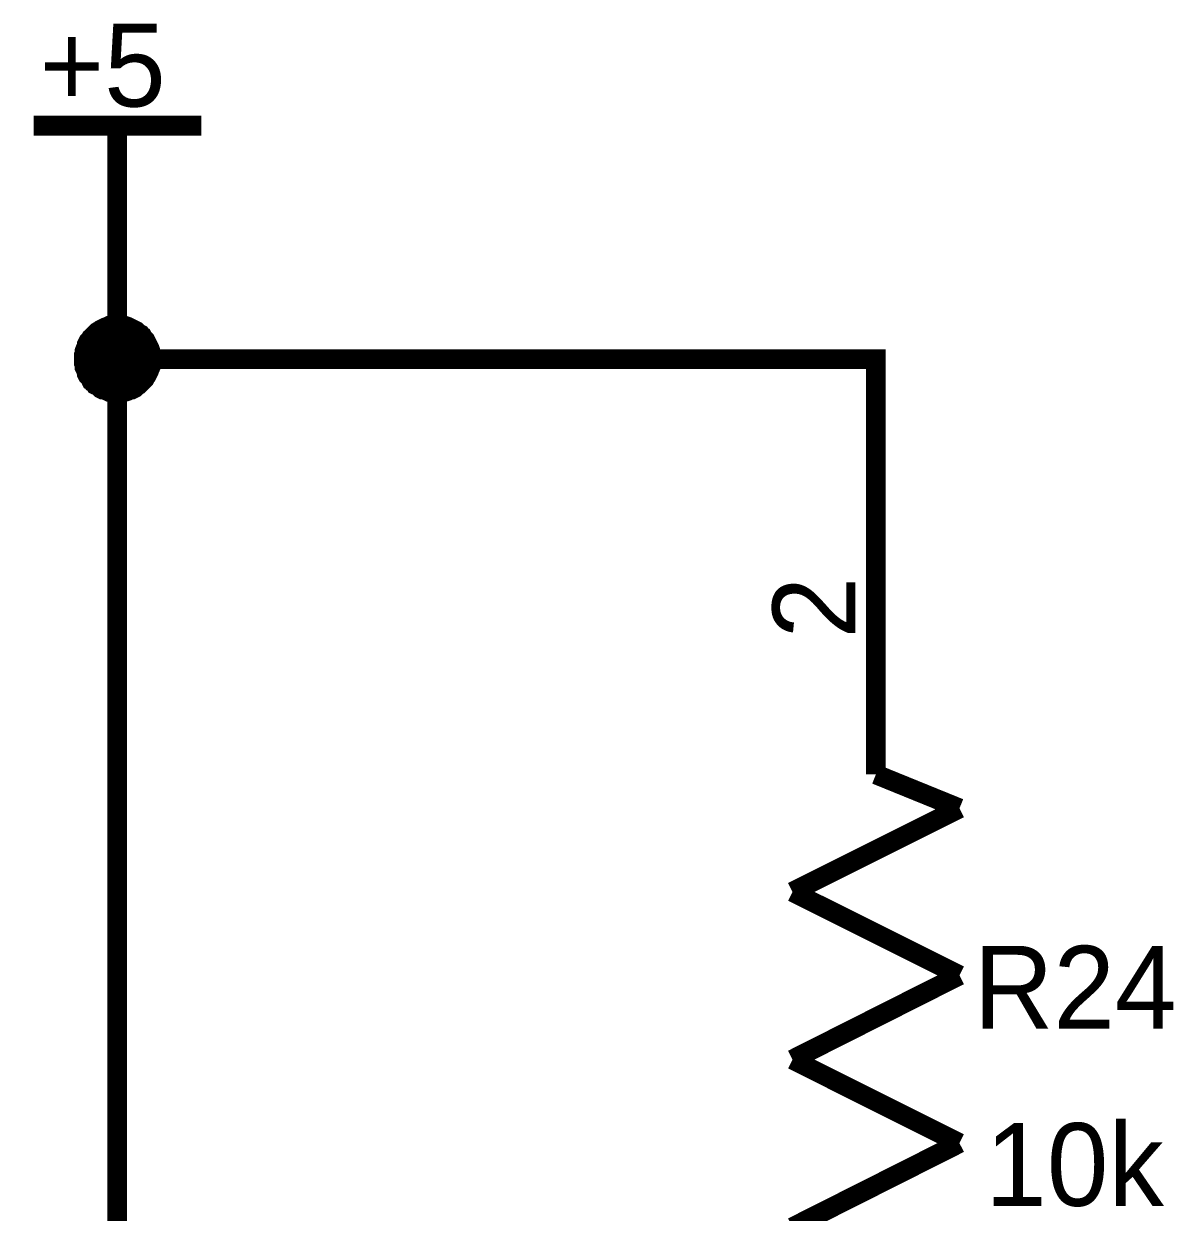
# Model space of a CAD drawing. Header units: millimetres. Extents: x 0 to 800, y 0 to 567.
# Drawn here: x 193.29 to 210.71, y 426.38 to 444.39 of the extents above; entities that cross this region are included whole.
import ezdxf

# ---------------------------------------------------------------- set-up
doc = ezdxf.new("R2010")
doc.units = ezdxf.units.MM
doc.layers.add('Sheet', color=255, linetype='Continuous')

msp = doc.modelspace()

# ---------------------------------------------------------------- linework, layer by layer
at = {"layer": 'Sheet'}
for points, const_width in [([(193.44, 442.846), (195.982, 442.846)], 0.3), ([(194.705, 440.315), (194.705, 442.846)], 0.3), ([(194.705, 440.315), (194.705, 439.307), (194.705, 427.312)], 0.3), ([(194.201, 439.307), (194.201, 439.329), (194.201, 439.363), (194.212, 439.385), (194.212, 439.408), (194.212, 439.43), (194.224, 439.464), (194.235, 439.486), (194.246, 439.509), (194.246, 439.531), (194.257, 439.553), (194.268, 439.576), (194.291, 439.598), (194.302, 439.609), (194.313, 439.632), (194.336, 439.654), (194.347, 439.665), (194.369, 439.688), (194.38, 439.699), (194.403, 439.721), (194.425, 439.733), (194.448, 439.744), (194.459, 439.755), (194.481, 439.766), (194.504, 439.777), (194.526, 439.789), (194.56, 439.8), (194.582, 439.811), (194.604, 439.811), (194.627, 439.811), (194.649, 439.822), (194.683, 439.822), (194.705, 439.822)], 0.3), ([(194.201, 439.307), (194.201, 439.329), (194.201, 439.363), (194.212, 439.385), (194.212, 439.408), (194.212, 439.43), (194.224, 439.464), (194.235, 439.486), (194.246, 439.509), (194.246, 439.531), (194.257, 439.553), (194.268, 439.576), (194.291, 439.598), (194.302, 439.609), (194.313, 439.632), (194.336, 439.654), (194.347, 439.665), (194.369, 439.688), (194.38, 439.699), (194.403, 439.721), (194.425, 439.733), (194.448, 439.744), (194.459, 439.755), (194.481, 439.766), (194.504, 439.777), (194.526, 439.789), (194.56, 439.8), (194.582, 439.811), (194.604, 439.811), (194.627, 439.811), (194.649, 439.822), (194.683, 439.822), (194.705, 439.822)], 0.3), ([(194.201, 439.307), (194.201, 439.329), (194.201, 439.363), (194.212, 439.385), (194.212, 439.408), (194.212, 439.43), (194.224, 439.464), (194.235, 439.486), (194.246, 439.509), (194.246, 439.531), (194.257, 439.553), (194.268, 439.576), (194.291, 439.598), (194.302, 439.609), (194.313, 439.632), (194.336, 439.654), (194.347, 439.665), (194.369, 439.688), (194.38, 439.699), (194.403, 439.721), (194.425, 439.733), (194.448, 439.744), (194.459, 439.755), (194.481, 439.766), (194.504, 439.777), (194.526, 439.789), (194.56, 439.8), (194.582, 439.811), (194.604, 439.811), (194.627, 439.811), (194.649, 439.822), (194.683, 439.822), (194.705, 439.822)], 0.3), ([(194.201, 439.307), (194.201, 439.329), (194.201, 439.363), (194.212, 439.385), (194.212, 439.408), (194.212, 439.43), (194.224, 439.464), (194.235, 439.486), (194.246, 439.509), (194.246, 439.531), (194.257, 439.553), (194.268, 439.576), (194.291, 439.598), (194.302, 439.609), (194.313, 439.632), (194.336, 439.654), (194.347, 439.665), (194.369, 439.688), (194.38, 439.699), (194.403, 439.721), (194.425, 439.733), (194.448, 439.744), (194.459, 439.755), (194.481, 439.766), (194.504, 439.777), (194.526, 439.789), (194.56, 439.8), (194.582, 439.811), (194.604, 439.811), (194.627, 439.811), (194.649, 439.822), (194.683, 439.822), (194.705, 439.822)], 0.3), ([(194.705, 439.822), (194.705, 439.822)], 0.3), ([(194.705, 439.822), (194.728, 439.822), (194.761, 439.822), (194.784, 439.811), (194.806, 439.811), (194.828, 439.811), (194.862, 439.8), (194.884, 439.789), (194.907, 439.777), (194.929, 439.766), (194.952, 439.755), (194.974, 439.744), (194.996, 439.733), (195.008, 439.721), (195.03, 439.699), (195.052, 439.688), (195.064, 439.665), (195.086, 439.654), (195.097, 439.632), (195.12, 439.609), (195.131, 439.598), (195.142, 439.576), (195.153, 439.553), (195.164, 439.531), (195.176, 439.509), (195.187, 439.486), (195.198, 439.464), (195.209, 439.43), (195.209, 439.408), (195.209, 439.385), (195.22, 439.363), (195.22, 439.329), (195.22, 439.307)], 0.3), ([(194.705, 439.822), (194.705, 439.822)], 0.3), ([(194.705, 439.822), (194.728, 439.822), (194.761, 439.822), (194.784, 439.811), (194.806, 439.811), (194.828, 439.811), (194.862, 439.8), (194.884, 439.789), (194.907, 439.777), (194.929, 439.766), (194.952, 439.755), (194.974, 439.744), (194.996, 439.733), (195.008, 439.721), (195.03, 439.699), (195.052, 439.688), (195.064, 439.665), (195.086, 439.654), (195.097, 439.632), (195.12, 439.609), (195.131, 439.598), (195.142, 439.576), (195.153, 439.553), (195.164, 439.531), (195.176, 439.509), (195.187, 439.486), (195.198, 439.464), (195.209, 439.43), (195.209, 439.408), (195.209, 439.385), (195.22, 439.363), (195.22, 439.329), (195.22, 439.307)], 0.3), ([(194.705, 439.822), (194.705, 439.822)], 0.3), ([(194.705, 439.822), (194.728, 439.822), (194.761, 439.822), (194.784, 439.811), (194.806, 439.811), (194.828, 439.811), (194.862, 439.8), (194.884, 439.789), (194.907, 439.777), (194.929, 439.766), (194.952, 439.755), (194.974, 439.744), (194.996, 439.733), (195.008, 439.721), (195.03, 439.699), (195.052, 439.688), (195.064, 439.665), (195.086, 439.654), (195.097, 439.632), (195.12, 439.609), (195.131, 439.598), (195.142, 439.576), (195.153, 439.553), (195.164, 439.531), (195.176, 439.509), (195.187, 439.486), (195.198, 439.464), (195.209, 439.43), (195.209, 439.408), (195.209, 439.385), (195.22, 439.363), (195.22, 439.329), (195.22, 439.307)], 0.3), ([(194.705, 439.822), (194.705, 439.822)], 0.3), ([(194.705, 439.822), (194.728, 439.822), (194.761, 439.822), (194.784, 439.811), (194.806, 439.811), (194.828, 439.811), (194.862, 439.8), (194.884, 439.789), (194.907, 439.777), (194.929, 439.766), (194.952, 439.755), (194.974, 439.744), (194.996, 439.733), (195.008, 439.721), (195.03, 439.699), (195.052, 439.688), (195.064, 439.665), (195.086, 439.654), (195.097, 439.632), (195.12, 439.609), (195.131, 439.598), (195.142, 439.576), (195.153, 439.553), (195.164, 439.531), (195.176, 439.509), (195.187, 439.486), (195.198, 439.464), (195.209, 439.43), (195.209, 439.408), (195.209, 439.385), (195.22, 439.363), (195.22, 439.329), (195.22, 439.307)], 0.3), ([(194.201, 439.307), (194.201, 439.329), (194.201, 439.363), (194.212, 439.385), (194.212, 439.408), (194.212, 439.43), (194.224, 439.464), (194.235, 439.486), (194.246, 439.509), (194.246, 439.531), (194.257, 439.553), (194.268, 439.576), (194.291, 439.598), (194.302, 439.609), (194.313, 439.632), (194.336, 439.654), (194.347, 439.665), (194.369, 439.688), (194.38, 439.699), (194.403, 439.721), (194.425, 439.733), (194.448, 439.744), (194.459, 439.755), (194.481, 439.766), (194.504, 439.777), (194.526, 439.789), (194.56, 439.8), (194.582, 439.811), (194.604, 439.811), (194.627, 439.811), (194.649, 439.822), (194.683, 439.822), (194.705, 439.822)], 0.0991), ([(194.201, 439.307), (194.201, 439.329), (194.201, 439.363), (194.212, 439.385), (194.212, 439.408), (194.212, 439.43), (194.224, 439.464), (194.235, 439.486), (194.246, 439.509), (194.246, 439.531), (194.257, 439.553), (194.268, 439.576), (194.291, 439.598), (194.302, 439.609), (194.313, 439.632), (194.336, 439.654), (194.347, 439.665), (194.369, 439.688), (194.38, 439.699), (194.403, 439.721), (194.425, 439.733), (194.448, 439.744), (194.459, 439.755), (194.481, 439.766), (194.504, 439.777), (194.526, 439.789), (194.56, 439.8), (194.582, 439.811), (194.604, 439.811), (194.627, 439.811), (194.649, 439.822), (194.683, 439.822), (194.705, 439.822)], 0.0991), ([(194.201, 439.307), (194.201, 439.329), (194.201, 439.363), (194.212, 439.385), (194.212, 439.408), (194.212, 439.43), (194.224, 439.464), (194.235, 439.486), (194.246, 439.509), (194.246, 439.531), (194.257, 439.553), (194.268, 439.576), (194.291, 439.598), (194.302, 439.609), (194.313, 439.632), (194.336, 439.654), (194.347, 439.665), (194.369, 439.688), (194.38, 439.699), (194.403, 439.721), (194.425, 439.733), (194.448, 439.744), (194.459, 439.755), (194.481, 439.766), (194.504, 439.777), (194.526, 439.789), (194.56, 439.8), (194.582, 439.811), (194.604, 439.811), (194.627, 439.811), (194.649, 439.822), (194.683, 439.822), (194.705, 439.822)], 0.0991), ([(194.201, 439.307), (194.201, 439.329), (194.201, 439.363), (194.212, 439.385), (194.212, 439.408), (194.212, 439.43), (194.224, 439.464), (194.235, 439.486), (194.246, 439.509), (194.246, 439.531), (194.257, 439.553), (194.268, 439.576), (194.291, 439.598), (194.302, 439.609), (194.313, 439.632), (194.336, 439.654), (194.347, 439.665), (194.369, 439.688), (194.38, 439.699), (194.403, 439.721), (194.425, 439.733), (194.448, 439.744), (194.459, 439.755), (194.481, 439.766), (194.504, 439.777), (194.526, 439.789), (194.56, 439.8), (194.582, 439.811), (194.604, 439.811), (194.627, 439.811), (194.649, 439.822), (194.683, 439.822), (194.705, 439.822)], 0.0991), ([(194.705, 439.822), (194.705, 439.822)], 0.0991), ([(194.705, 439.822), (194.728, 439.822), (194.761, 439.822), (194.784, 439.811), (194.806, 439.811), (194.828, 439.811), (194.862, 439.8), (194.884, 439.789), (194.907, 439.777), (194.929, 439.766), (194.952, 439.755), (194.974, 439.744), (194.996, 439.733), (195.008, 439.721), (195.03, 439.699), (195.052, 439.688), (195.064, 439.665), (195.086, 439.654), (195.097, 439.632), (195.12, 439.609), (195.131, 439.598), (195.142, 439.576), (195.153, 439.553), (195.164, 439.531), (195.176, 439.509), (195.187, 439.486), (195.198, 439.464), (195.209, 439.43), (195.209, 439.408), (195.209, 439.385), (195.22, 439.363), (195.22, 439.329), (195.22, 439.307)], 0.0991), ([(194.705, 439.822), (194.705, 439.822)], 0.0991), ([(194.705, 439.822), (194.728, 439.822), (194.761, 439.822), (194.784, 439.811), (194.806, 439.811), (194.828, 439.811), (194.862, 439.8), (194.884, 439.789), (194.907, 439.777), (194.929, 439.766), (194.952, 439.755), (194.974, 439.744), (194.996, 439.733), (195.008, 439.721), (195.03, 439.699), (195.052, 439.688), (195.064, 439.665), (195.086, 439.654), (195.097, 439.632), (195.12, 439.609), (195.131, 439.598), (195.142, 439.576), (195.153, 439.553), (195.164, 439.531), (195.176, 439.509), (195.187, 439.486), (195.198, 439.464), (195.209, 439.43), (195.209, 439.408), (195.209, 439.385), (195.22, 439.363), (195.22, 439.329), (195.22, 439.307)], 0.0991), ([(194.705, 439.822), (194.705, 439.822)], 0.0991), ([(194.705, 439.822), (194.728, 439.822), (194.761, 439.822), (194.784, 439.811), (194.806, 439.811), (194.828, 439.811), (194.862, 439.8), (194.884, 439.789), (194.907, 439.777), (194.929, 439.766), (194.952, 439.755), (194.974, 439.744), (194.996, 439.733), (195.008, 439.721), (195.03, 439.699), (195.052, 439.688), (195.064, 439.665), (195.086, 439.654), (195.097, 439.632), (195.12, 439.609), (195.131, 439.598), (195.142, 439.576), (195.153, 439.553), (195.164, 439.531), (195.176, 439.509), (195.187, 439.486), (195.198, 439.464), (195.209, 439.43), (195.209, 439.408), (195.209, 439.385), (195.22, 439.363), (195.22, 439.329), (195.22, 439.307)], 0.0991), ([(194.705, 439.822), (194.705, 439.822)], 0.0991), ([(194.705, 439.822), (194.728, 439.822), (194.761, 439.822), (194.784, 439.811), (194.806, 439.811), (194.828, 439.811), (194.862, 439.8), (194.884, 439.789), (194.907, 439.777), (194.929, 439.766), (194.952, 439.755), (194.974, 439.744), (194.996, 439.733), (195.008, 439.721), (195.03, 439.699), (195.052, 439.688), (195.064, 439.665), (195.086, 439.654), (195.097, 439.632), (195.12, 439.609), (195.131, 439.598), (195.142, 439.576), (195.153, 439.553), (195.164, 439.531), (195.176, 439.509), (195.187, 439.486), (195.198, 439.464), (195.209, 439.43), (195.209, 439.408), (195.209, 439.385), (195.22, 439.363), (195.22, 439.329), (195.22, 439.307)], 0.0991), ([(194.705, 438.803), (194.683, 438.803), (194.649, 438.803), (194.627, 438.814), (194.604, 438.814), (194.582, 438.814), (194.56, 438.825), (194.526, 438.837), (194.504, 438.848), (194.481, 438.848), (194.459, 438.859), (194.448, 438.87), (194.425, 438.893), (194.403, 438.904), (194.38, 438.915), (194.369, 438.937), (194.347, 438.949), (194.336, 438.971), (194.313, 438.982), (194.302, 439.005), (194.291, 439.027), (194.268, 439.049), (194.257, 439.061), (194.246, 439.083), (194.246, 439.105), (194.235, 439.128), (194.224, 439.161), (194.212, 439.184), (194.212, 439.206), (194.212, 439.229), (194.201, 439.251), (194.201, 439.285), (194.201, 439.307)], 0.3), ([(194.201, 439.307), (194.201, 439.307)], 0.3), ([(194.705, 438.803), (194.683, 438.803), (194.649, 438.803), (194.627, 438.814), (194.604, 438.814), (194.582, 438.814), (194.56, 438.825), (194.526, 438.837), (194.504, 438.848), (194.481, 438.848), (194.459, 438.859), (194.448, 438.87), (194.425, 438.893), (194.403, 438.904), (194.38, 438.915), (194.369, 438.937), (194.347, 438.949), (194.336, 438.971), (194.313, 438.982), (194.302, 439.005), (194.291, 439.027), (194.268, 439.049), (194.257, 439.061), (194.246, 439.083), (194.246, 439.105), (194.235, 439.128), (194.224, 439.161), (194.212, 439.184), (194.212, 439.206), (194.212, 439.229), (194.201, 439.251), (194.201, 439.285), (194.201, 439.307)], 0.3), ([(194.201, 439.307), (194.201, 439.307)], 0.3), ([(194.705, 438.803), (194.683, 438.803), (194.649, 438.803), (194.627, 438.814), (194.604, 438.814), (194.582, 438.814), (194.56, 438.825), (194.526, 438.837), (194.504, 438.848), (194.481, 438.848), (194.459, 438.859), (194.448, 438.87), (194.425, 438.893), (194.403, 438.904), (194.38, 438.915), (194.369, 438.937), (194.347, 438.949), (194.336, 438.971), (194.313, 438.982), (194.302, 439.005), (194.291, 439.027), (194.268, 439.049), (194.257, 439.061), (194.246, 439.083), (194.246, 439.105), (194.235, 439.128), (194.224, 439.161), (194.212, 439.184), (194.212, 439.206), (194.212, 439.229), (194.201, 439.251), (194.201, 439.285), (194.201, 439.307)], 0.3), ([(194.201, 439.307), (194.201, 439.307)], 0.3), ([(194.705, 438.803), (194.683, 438.803), (194.649, 438.803), (194.627, 438.814), (194.604, 438.814), (194.582, 438.814), (194.56, 438.825), (194.526, 438.837), (194.504, 438.848), (194.481, 438.848), (194.459, 438.859), (194.448, 438.87), (194.425, 438.893), (194.403, 438.904), (194.38, 438.915), (194.369, 438.937), (194.347, 438.949), (194.336, 438.971), (194.313, 438.982), (194.302, 439.005), (194.291, 439.027), (194.268, 439.049), (194.257, 439.061), (194.246, 439.083), (194.246, 439.105), (194.235, 439.128), (194.224, 439.161), (194.212, 439.184), (194.212, 439.206), (194.212, 439.229), (194.201, 439.251), (194.201, 439.285), (194.201, 439.307)], 0.3), ([(194.201, 439.307), (194.201, 439.307)], 0.3), ([(195.22, 439.307), (195.22, 439.285), (195.22, 439.251), (195.209, 439.229), (195.209, 439.206), (195.209, 439.184), (195.198, 439.161), (195.187, 439.128), (195.176, 439.105), (195.164, 439.083), (195.153, 439.061), (195.142, 439.049), (195.131, 439.027), (195.12, 439.005), (195.097, 438.982), (195.086, 438.971), (195.064, 438.949), (195.052, 438.937), (195.03, 438.915), (195.008, 438.904), (194.996, 438.893), (194.974, 438.87), (194.952, 438.859), (194.929, 438.848), (194.907, 438.848), (194.884, 438.837), (194.862, 438.825), (194.828, 438.814), (194.806, 438.814), (194.784, 438.814), (194.761, 438.803), (194.728, 438.803), (194.705, 438.803)], 0.3), ([(206.207, 438.086), (206.207, 439.307), (194.705, 439.307)], 0.3), ([(195.22, 439.307), (195.22, 439.285), (195.22, 439.251), (195.209, 439.229), (195.209, 439.206), (195.209, 439.184), (195.198, 439.161), (195.187, 439.128), (195.176, 439.105), (195.164, 439.083), (195.153, 439.061), (195.142, 439.049), (195.131, 439.027), (195.12, 439.005), (195.097, 438.982), (195.086, 438.971), (195.064, 438.949), (195.052, 438.937), (195.03, 438.915), (195.008, 438.904), (194.996, 438.893), (194.974, 438.87), (194.952, 438.859), (194.929, 438.848), (194.907, 438.848), (194.884, 438.837), (194.862, 438.825), (194.828, 438.814), (194.806, 438.814), (194.784, 438.814), (194.761, 438.803), (194.728, 438.803), (194.705, 438.803)], 0.3), ([(195.22, 439.307), (195.22, 439.285), (195.22, 439.251), (195.209, 439.229), (195.209, 439.206), (195.209, 439.184), (195.198, 439.161), (195.187, 439.128), (195.176, 439.105), (195.164, 439.083), (195.153, 439.061), (195.142, 439.049), (195.131, 439.027), (195.12, 439.005), (195.097, 438.982), (195.086, 438.971), (195.064, 438.949), (195.052, 438.937), (195.03, 438.915), (195.008, 438.904), (194.996, 438.893), (194.974, 438.87), (194.952, 438.859), (194.929, 438.848), (194.907, 438.848), (194.884, 438.837), (194.862, 438.825), (194.828, 438.814), (194.806, 438.814), (194.784, 438.814), (194.761, 438.803), (194.728, 438.803), (194.705, 438.803)], 0.3), ([(195.22, 439.307), (195.22, 439.285), (195.22, 439.251), (195.209, 439.229), (195.209, 439.206), (195.209, 439.184), (195.198, 439.161), (195.187, 439.128), (195.176, 439.105), (195.164, 439.083), (195.153, 439.061), (195.142, 439.049), (195.131, 439.027), (195.12, 439.005), (195.097, 438.982), (195.086, 438.971), (195.064, 438.949), (195.052, 438.937), (195.03, 438.915), (195.008, 438.904), (194.996, 438.893), (194.974, 438.87), (194.952, 438.859), (194.929, 438.848), (194.907, 438.848), (194.884, 438.837), (194.862, 438.825), (194.828, 438.814), (194.806, 438.814), (194.784, 438.814), (194.761, 438.803), (194.728, 438.803), (194.705, 438.803)], 0.3), ([(195.22, 439.307), (195.22, 439.307), (195.22, 439.307), (195.22, 439.307), (195.22, 439.307), (195.22, 439.307), (195.22, 439.307), (195.22, 439.307), (195.22, 439.307), (195.22, 439.307), (195.22, 439.307), (195.22, 439.307), (195.22, 439.307), (195.22, 439.307), (195.22, 439.307), (195.22, 439.307), (195.22, 439.307), (195.22, 439.307), (195.22, 439.307), (195.22, 439.307), (195.22, 439.307), (195.22, 439.307), (195.22, 439.307), (195.22, 439.307), (195.22, 439.307), (195.22, 439.307), (195.22, 439.307), (195.22, 439.307), (195.22, 439.307), (195.22, 439.307), (195.22, 439.307), (195.22, 439.307), (195.22, 439.307)], 0.3), ([(195.22, 439.307), (195.22, 439.307)], 0.3), ([(195.22, 439.307), (195.22, 439.307), (195.22, 439.307), (195.22, 439.307), (195.22, 439.307), (195.22, 439.307), (195.22, 439.307), (195.22, 439.307), (195.22, 439.307), (195.22, 439.307), (195.22, 439.307), (195.22, 439.307), (195.22, 439.307), (195.22, 439.307), (195.22, 439.307), (195.22, 439.307), (195.22, 439.307), (195.22, 439.307), (195.22, 439.307), (195.22, 439.307), (195.22, 439.307), (195.22, 439.307), (195.22, 439.307), (195.22, 439.307), (195.22, 439.307), (195.22, 439.307), (195.22, 439.307), (195.22, 439.307), (195.22, 439.307), (195.22, 439.307), (195.22, 439.307), (195.22, 439.307), (195.22, 439.307)], 0.3), ([(195.22, 439.307), (195.22, 439.307)], 0.3), ([(195.22, 439.307), (195.22, 439.307), (195.22, 439.307), (195.22, 439.307), (195.22, 439.307), (195.22, 439.307), (195.22, 439.307), (195.22, 439.307), (195.22, 439.307), (195.22, 439.307), (195.22, 439.307), (195.22, 439.307), (195.22, 439.307), (195.22, 439.307), (195.22, 439.307), (195.22, 439.307), (195.22, 439.307), (195.22, 439.307), (195.22, 439.307), (195.22, 439.307), (195.22, 439.307), (195.22, 439.307), (195.22, 439.307), (195.22, 439.307), (195.22, 439.307), (195.22, 439.307), (195.22, 439.307), (195.22, 439.307), (195.22, 439.307), (195.22, 439.307), (195.22, 439.307), (195.22, 439.307), (195.22, 439.307)], 0.3), ([(195.22, 439.307), (195.22, 439.307)], 0.3), ([(195.22, 439.307), (195.22, 439.307), (195.22, 439.307), (195.22, 439.307), (195.22, 439.307), (195.22, 439.307), (195.22, 439.307), (195.22, 439.307), (195.22, 439.307), (195.22, 439.307), (195.22, 439.307), (195.22, 439.307), (195.22, 439.307), (195.22, 439.307), (195.22, 439.307), (195.22, 439.307), (195.22, 439.307), (195.22, 439.307), (195.22, 439.307), (195.22, 439.307), (195.22, 439.307), (195.22, 439.307), (195.22, 439.307), (195.22, 439.307), (195.22, 439.307), (195.22, 439.307), (195.22, 439.307), (195.22, 439.307), (195.22, 439.307), (195.22, 439.307), (195.22, 439.307), (195.22, 439.307), (195.22, 439.307)], 0.3), ([(195.22, 439.307), (195.22, 439.307)], 0.3), ([(194.705, 438.803), (194.683, 438.803), (194.649, 438.803), (194.627, 438.814), (194.604, 438.814), (194.582, 438.814), (194.56, 438.825), (194.526, 438.837), (194.504, 438.848), (194.481, 438.848), (194.459, 438.859), (194.448, 438.87), (194.425, 438.893), (194.403, 438.904), (194.38, 438.915), (194.369, 438.937), (194.347, 438.949), (194.336, 438.971), (194.313, 438.982), (194.302, 439.005), (194.291, 439.027), (194.268, 439.049), (194.257, 439.061), (194.246, 439.083), (194.246, 439.105), (194.235, 439.128), (194.224, 439.161), (194.212, 439.184), (194.212, 439.206), (194.212, 439.229), (194.201, 439.251), (194.201, 439.285), (194.201, 439.307)], 0.0991), ([(194.201, 439.307), (194.201, 439.307)], 0.0991), ([(194.705, 438.803), (194.683, 438.803), (194.649, 438.803), (194.627, 438.814), (194.604, 438.814), (194.582, 438.814), (194.56, 438.825), (194.526, 438.837), (194.504, 438.848), (194.481, 438.848), (194.459, 438.859), (194.448, 438.87), (194.425, 438.893), (194.403, 438.904), (194.38, 438.915), (194.369, 438.937), (194.347, 438.949), (194.336, 438.971), (194.313, 438.982), (194.302, 439.005), (194.291, 439.027), (194.268, 439.049), (194.257, 439.061), (194.246, 439.083), (194.246, 439.105), (194.235, 439.128), (194.224, 439.161), (194.212, 439.184), (194.212, 439.206), (194.212, 439.229), (194.201, 439.251), (194.201, 439.285), (194.201, 439.307)], 0.0991), ([(194.201, 439.307), (194.201, 439.307)], 0.0991), ([(194.705, 438.803), (194.683, 438.803), (194.649, 438.803), (194.627, 438.814), (194.604, 438.814), (194.582, 438.814), (194.56, 438.825), (194.526, 438.837), (194.504, 438.848), (194.481, 438.848), (194.459, 438.859), (194.448, 438.87), (194.425, 438.893), (194.403, 438.904), (194.38, 438.915), (194.369, 438.937), (194.347, 438.949), (194.336, 438.971), (194.313, 438.982), (194.302, 439.005), (194.291, 439.027), (194.268, 439.049), (194.257, 439.061), (194.246, 439.083), (194.246, 439.105), (194.235, 439.128), (194.224, 439.161), (194.212, 439.184), (194.212, 439.206), (194.212, 439.229), (194.201, 439.251), (194.201, 439.285), (194.201, 439.307)], 0.0991), ([(194.201, 439.307), (194.201, 439.307)], 0.0991), ([(194.705, 438.803), (194.683, 438.803), (194.649, 438.803), (194.627, 438.814), (194.604, 438.814), (194.582, 438.814), (194.56, 438.825), (194.526, 438.837), (194.504, 438.848), (194.481, 438.848), (194.459, 438.859), (194.448, 438.87), (194.425, 438.893), (194.403, 438.904), (194.38, 438.915), (194.369, 438.937), (194.347, 438.949), (194.336, 438.971), (194.313, 438.982), (194.302, 439.005), (194.291, 439.027), (194.268, 439.049), (194.257, 439.061), (194.246, 439.083), (194.246, 439.105), (194.235, 439.128), (194.224, 439.161), (194.212, 439.184), (194.212, 439.206), (194.212, 439.229), (194.201, 439.251), (194.201, 439.285), (194.201, 439.307)], 0.0991), ([(194.201, 439.307), (194.201, 439.307)], 0.0991), ([(195.22, 439.307), (195.22, 439.285), (195.22, 439.251), (195.209, 439.229), (195.209, 439.206), (195.209, 439.184), (195.198, 439.161), (195.187, 439.128), (195.176, 439.105), (195.164, 439.083), (195.153, 439.061), (195.142, 439.049), (195.131, 439.027), (195.12, 439.005), (195.097, 438.982), (195.086, 438.971), (195.064, 438.949), (195.052, 438.937), (195.03, 438.915), (195.008, 438.904), (194.996, 438.893), (194.974, 438.87), (194.952, 438.859), (194.929, 438.848), (194.907, 438.848), (194.884, 438.837), (194.862, 438.825), (194.828, 438.814), (194.806, 438.814), (194.784, 438.814), (194.761, 438.803), (194.728, 438.803), (194.705, 438.803)], 0.0991), ([(195.22, 439.307), (195.22, 439.285), (195.22, 439.251), (195.209, 439.229), (195.209, 439.206), (195.209, 439.184), (195.198, 439.161), (195.187, 439.128), (195.176, 439.105), (195.164, 439.083), (195.153, 439.061), (195.142, 439.049), (195.131, 439.027), (195.12, 439.005), (195.097, 438.982), (195.086, 438.971), (195.064, 438.949), (195.052, 438.937), (195.03, 438.915), (195.008, 438.904), (194.996, 438.893), (194.974, 438.87), (194.952, 438.859), (194.929, 438.848), (194.907, 438.848), (194.884, 438.837), (194.862, 438.825), (194.828, 438.814), (194.806, 438.814), (194.784, 438.814), (194.761, 438.803), (194.728, 438.803), (194.705, 438.803)], 0.0991), ([(195.22, 439.307), (195.22, 439.285), (195.22, 439.251), (195.209, 439.229), (195.209, 439.206), (195.209, 439.184), (195.198, 439.161), (195.187, 439.128), (195.176, 439.105), (195.164, 439.083), (195.153, 439.061), (195.142, 439.049), (195.131, 439.027), (195.12, 439.005), (195.097, 438.982), (195.086, 438.971), (195.064, 438.949), (195.052, 438.937), (195.03, 438.915), (195.008, 438.904), (194.996, 438.893), (194.974, 438.87), (194.952, 438.859), (194.929, 438.848), (194.907, 438.848), (194.884, 438.837), (194.862, 438.825), (194.828, 438.814), (194.806, 438.814), (194.784, 438.814), (194.761, 438.803), (194.728, 438.803), (194.705, 438.803)], 0.0991), ([(195.22, 439.307), (195.22, 439.285), (195.22, 439.251), (195.209, 439.229), (195.209, 439.206), (195.209, 439.184), (195.198, 439.161), (195.187, 439.128), (195.176, 439.105), (195.164, 439.083), (195.153, 439.061), (195.142, 439.049), (195.131, 439.027), (195.12, 439.005), (195.097, 438.982), (195.086, 438.971), (195.064, 438.949), (195.052, 438.937), (195.03, 438.915), (195.008, 438.904), (194.996, 438.893), (194.974, 438.87), (194.952, 438.859), (194.929, 438.848), (194.907, 438.848), (194.884, 438.837), (194.862, 438.825), (194.828, 438.814), (194.806, 438.814), (194.784, 438.814), (194.761, 438.803), (194.728, 438.803), (194.705, 438.803)], 0.0991), ([(195.22, 439.307), (195.22, 439.307), (195.22, 439.307), (195.22, 439.307), (195.22, 439.307), (195.22, 439.307), (195.22, 439.307), (195.22, 439.307), (195.22, 439.307), (195.22, 439.307), (195.22, 439.307), (195.22, 439.307), (195.22, 439.307), (195.22, 439.307), (195.22, 439.307), (195.22, 439.307), (195.22, 439.307), (195.22, 439.307), (195.22, 439.307), (195.22, 439.307), (195.22, 439.307), (195.22, 439.307), (195.22, 439.307), (195.22, 439.307), (195.22, 439.307), (195.22, 439.307), (195.22, 439.307), (195.22, 439.307), (195.22, 439.307), (195.22, 439.307), (195.22, 439.307), (195.22, 439.307), (195.22, 439.307)], 0.0991), ([(195.22, 439.307), (195.22, 439.307)], 0.0991), ([(195.22, 439.307), (195.22, 439.307), (195.22, 439.307), (195.22, 439.307), (195.22, 439.307), (195.22, 439.307), (195.22, 439.307), (195.22, 439.307), (195.22, 439.307), (195.22, 439.307), (195.22, 439.307), (195.22, 439.307), (195.22, 439.307), (195.22, 439.307), (195.22, 439.307), (195.22, 439.307), (195.22, 439.307), (195.22, 439.307), (195.22, 439.307), (195.22, 439.307), (195.22, 439.307), (195.22, 439.307), (195.22, 439.307), (195.22, 439.307), (195.22, 439.307), (195.22, 439.307), (195.22, 439.307), (195.22, 439.307), (195.22, 439.307), (195.22, 439.307), (195.22, 439.307), (195.22, 439.307), (195.22, 439.307)], 0.0991), ([(195.22, 439.307), (195.22, 439.307)], 0.0991), ([(195.22, 439.307), (195.22, 439.307), (195.22, 439.307), (195.22, 439.307), (195.22, 439.307), (195.22, 439.307), (195.22, 439.307), (195.22, 439.307), (195.22, 439.307), (195.22, 439.307), (195.22, 439.307), (195.22, 439.307), (195.22, 439.307), (195.22, 439.307), (195.22, 439.307), (195.22, 439.307), (195.22, 439.307), (195.22, 439.307), (195.22, 439.307), (195.22, 439.307), (195.22, 439.307), (195.22, 439.307), (195.22, 439.307), (195.22, 439.307), (195.22, 439.307), (195.22, 439.307), (195.22, 439.307), (195.22, 439.307), (195.22, 439.307), (195.22, 439.307), (195.22, 439.307), (195.22, 439.307), (195.22, 439.307)], 0.0991), ([(195.22, 439.307), (195.22, 439.307)], 0.0991), ([(195.22, 439.307), (195.22, 439.307), (195.22, 439.307), (195.22, 439.307), (195.22, 439.307), (195.22, 439.307), (195.22, 439.307), (195.22, 439.307), (195.22, 439.307), (195.22, 439.307), (195.22, 439.307), (195.22, 439.307), (195.22, 439.307), (195.22, 439.307), (195.22, 439.307), (195.22, 439.307), (195.22, 439.307), (195.22, 439.307), (195.22, 439.307), (195.22, 439.307), (195.22, 439.307), (195.22, 439.307), (195.22, 439.307), (195.22, 439.307), (195.22, 439.307), (195.22, 439.307), (195.22, 439.307), (195.22, 439.307), (195.22, 439.307), (195.22, 439.307), (195.22, 439.307), (195.22, 439.307), (195.22, 439.307)], 0.0991), ([(195.22, 439.307), (195.22, 439.307)], 0.0991), ([(206.207, 433.013), (206.207, 438.086)], 0.3), ([(206.207, 433.013), (206.207, 433.775)], 0.3), ([(207.473, 432.498), (206.207, 433.013)], 0.3), ([(204.942, 431.232), (207.473, 432.498)], 0.3), ([(207.473, 429.967), (204.942, 431.232)], 0.3), ([(204.942, 428.69), (207.473, 429.967)], 0.3), ([(207.473, 427.424), (204.942, 428.69)], 0.3), ([(204.942, 426.148), (207.473, 427.424)], 0.3), ([(194.705, 422.228), (194.705, 427.312)], 0.3)]:
    msp.add_lwpolyline(points, dxfattribs=dict(at, const_width=const_width))
at = {"layer": 'Sheet', "const_width": 0.508}
msp.add_lwpolyline([(194.448, 439.318, 1), (194.956, 439.318, 1)], format="xyb", close=True, dxfattribs=at)

# ---------------------------------------------------------------- texts
at = {"layer": 'Sheet'}
for s, p in [('+5', (193.529, 443.137)), ('R24', (207.686, 429.16)), ('10k', (207.865, 426.473))]:
    msp.add_text(s, height=1.2543, dxfattribs=at).set_placement(p)
msp.add_text('2', height=1.254, rotation=90, dxfattribs=at).set_placement((205.894, 435.074))

doc.saveas('drawing.dxf')
